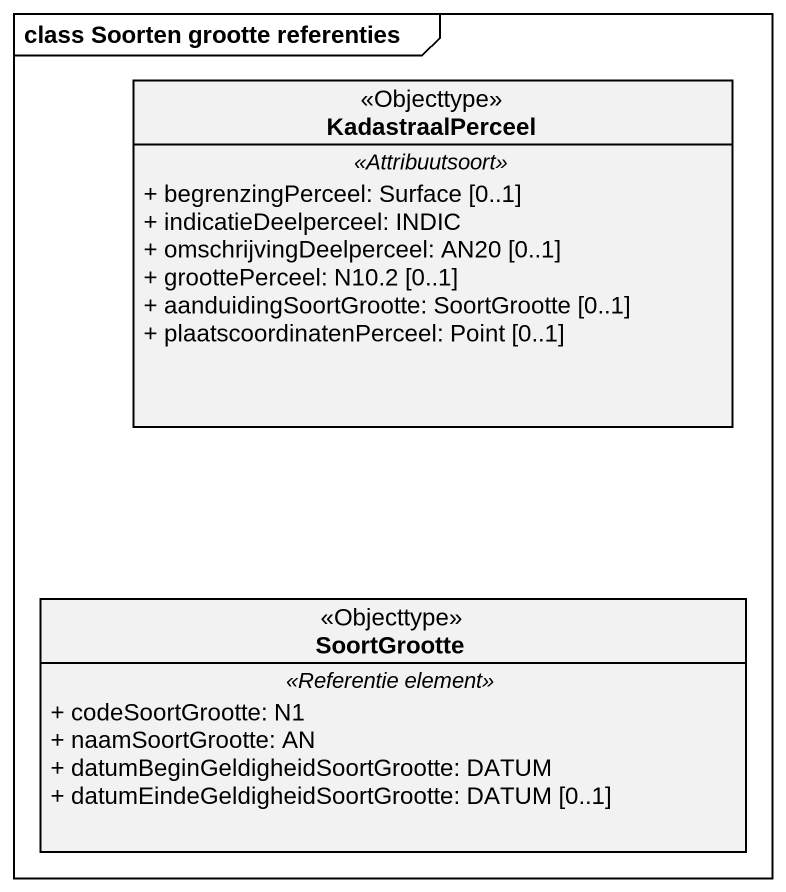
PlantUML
@startuml
mainframe class Soorten grootte referenties
hide circle
hide empty members
skinparam classAttributeIconSize 0
class KadastraalPerceel <<Objecttype>> {
  .. <<Attribuutsoort>> ..
  + begrenzingPerceel: Surface [0..1]
  + indicatieDeelperceel: INDIC
  + omschrijvingDeelperceel: AN20 [0..1]
  + groottePerceel: N10.2 [0..1]
  + aanduidingSoortGrootte: SoortGrootte [0..1]
  + plaatscoordinatenPerceel: Point [0..1]
}
class SoortGrootte <<Objecttype>> {
  .. <<Referentie element>> ..
  + codeSoortGrootte: N1
  + naamSoortGrootte: AN
  + datumBeginGeldigheidSoortGrootte: DATUM
  + datumEindeGeldigheidSoortGrootte: DATUM [0..1]
}
@enduml
